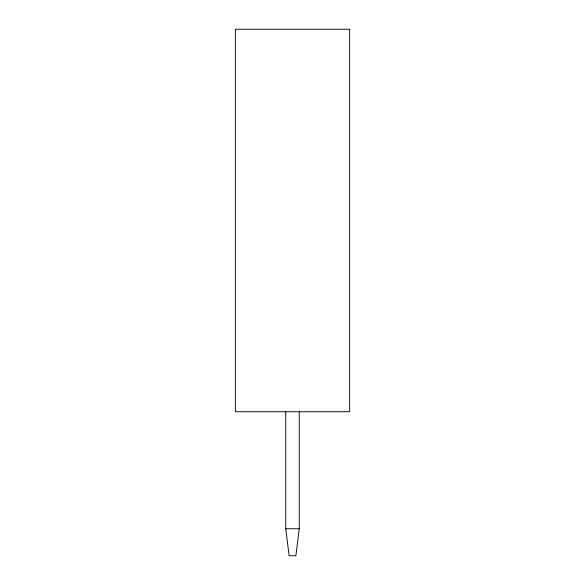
<?xml version="1.0" encoding="UTF-8"?>
<svg xmlns="http://www.w3.org/2000/svg" width="585" height="585" viewBox="0 0 585 585"><rect width="100%" height="100%" fill="white"/><g stroke="black" fill="none" stroke-linecap="round" stroke-linejoin="round"><path stroke-width="0.88" d="M299.249 411.752L299.249 528.752L295.878 555.75L289.122 555.75L285.751 528.752L285.751 411.752M285.751 528.752L299.249 528.752M349.647 29.25L235.353 29.25L235.353 411.752L349.647 411.752L349.647 29.25"/></g></svg>
